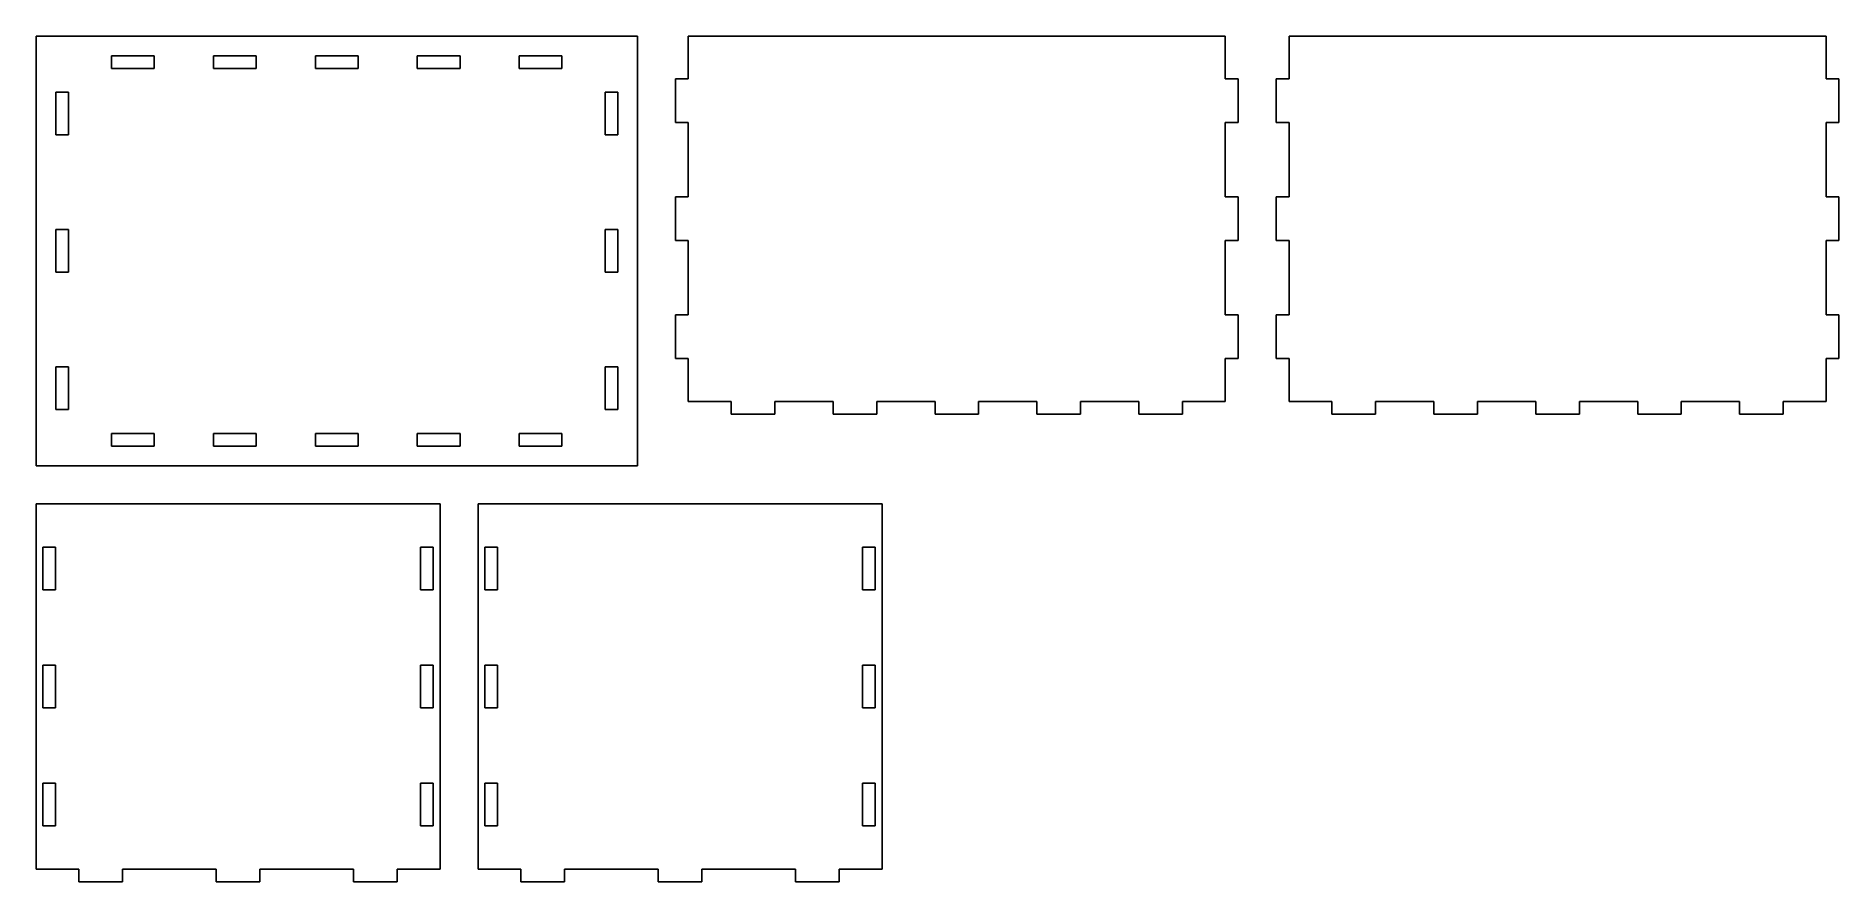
# Model space of a CAD drawing. Header units: millimetres. Extents: x 9 to 429, y 9 to 206.
import ezdxf

# ---------------------------------------------------------------- set-up
doc = ezdxf.new("R2010")
doc.units = ezdxf.units.MM
doc.layers.add('CORTE', color=1, linetype='CONTINUOUS')

msp = doc.modelspace()

# ---------------------------------------------------------------- linework, layer by layer
at = {"layer": 'CORTE'}
for p, q in [((149.075, 206.075), (8.925, 206.075)), ((8.925, 206.075), (8.925, 105.925)), ((149.075, 105.925), (149.075, 206.075)), ((286.075, 206.075), (160.925, 206.075)), ((160.925, 206.075), (160.925, 196.075)), ((286.075, 196.075), (286.075, 206.075)), ((426.075, 206.075), (300.925, 206.075)), ((300.925, 206.075), (300.925, 196.075)), ((426.075, 196.075), (426.075, 206.075)), ((36.475, 201.475), (26.525, 201.475)), ((26.525, 201.475), (26.525, 198.525)), ((26.525, 198.525), (36.475, 198.525)), ((36.475, 198.525), (36.475, 201.475)), ((60.225, 201.475), (50.275, 201.475)), ((50.275, 201.475), (50.275, 198.525)), ((50.275, 198.525), (60.225, 198.525)), ((60.225, 198.525), (60.225, 201.475)), ((83.975, 201.475), (74.025, 201.475)), ((74.025, 201.475), (74.025, 198.525)), ((74.025, 198.525), (83.975, 198.525)), ((83.975, 198.525), (83.975, 201.475)), ((107.725, 201.475), (97.775, 201.475)), ((97.775, 201.475), (97.775, 198.525)), ((97.775, 198.525), (107.725, 198.525)), ((107.725, 198.525), (107.725, 201.475)), ((131.475, 201.475), (121.525, 201.475)), ((121.525, 201.475), (121.525, 198.525)), ((121.525, 198.525), (131.475, 198.525)), ((131.475, 198.525), (131.475, 201.475)), ((160.925, 196.075), (157.925, 196.075)), ((157.925, 196.075), (157.925, 185.925)), ((289.075, 196.075), (286.075, 196.075)), ((289.075, 185.925), (289.075, 196.075)), ((300.925, 196.075), (297.925, 196.075)), ((297.925, 196.075), (297.925, 185.925)), ((429.075, 196.075), (426.075, 196.075)), ((429.075, 185.925), (429.075, 196.075)), ((16.475, 192.975), (13.525, 192.975)), ((13.525, 192.975), (13.525, 183.025)), ((16.475, 183.025), (16.475, 192.975)), ((144.475, 192.975), (141.525, 192.975)), ((141.525, 192.975), (141.525, 183.025)), ((144.475, 183.025), (144.475, 192.975)), ((157.925, 185.925), (160.925, 185.925)), ((160.925, 185.925), (160.925, 168.575)), ((286.075, 168.575), (286.075, 185.925)), ((286.075, 185.925), (289.075, 185.925)), ((297.925, 185.925), (300.925, 185.925)), ((300.925, 185.925), (300.925, 168.575)), ((426.075, 168.575), (426.075, 185.925)), ((426.075, 185.925), (429.075, 185.925)), ((13.525, 183.025), (16.475, 183.025)), ((141.525, 183.025), (144.475, 183.025)), ((160.925, 168.575), (157.925, 168.575)), ((157.925, 168.575), (157.925, 158.425)), ((289.075, 168.575), (286.075, 168.575)), ((289.075, 158.425), (289.075, 168.575)), ((300.925, 168.575), (297.925, 168.575)), ((297.925, 168.575), (297.925, 158.425)), ((429.075, 168.575), (426.075, 168.575)), ((429.075, 158.425), (429.075, 168.575)), ((16.475, 160.975), (13.525, 160.975)), ((13.525, 160.975), (13.525, 151.025)), ((16.475, 151.025), (16.475, 160.975)), ((144.475, 160.975), (141.525, 160.975)), ((141.525, 160.975), (141.525, 151.025)), ((144.475, 151.025), (144.475, 160.975)), ((157.925, 158.425), (160.925, 158.425)), ((160.925, 158.425), (160.925, 141.075)), ((286.075, 141.075), (286.075, 158.425)), ((286.075, 158.425), (289.075, 158.425)), ((297.925, 158.425), (300.925, 158.425)), ((300.925, 158.425), (300.925, 141.075)), ((426.075, 141.075), (426.075, 158.425)), ((426.075, 158.425), (429.075, 158.425)), ((13.525, 151.025), (16.475, 151.025)), ((141.525, 151.025), (144.475, 151.025)), ((160.925, 141.075), (157.925, 141.075)), ((157.925, 141.075), (157.925, 130.925)), ((289.075, 141.075), (286.075, 141.075)), ((289.075, 130.925), (289.075, 141.075)), ((300.925, 141.075), (297.925, 141.075)), ((297.925, 141.075), (297.925, 130.925)), ((429.075, 141.075), (426.075, 141.075)), ((429.075, 130.925), (429.075, 141.075)), ((157.925, 130.925), (160.925, 130.925)), ((160.925, 130.925), (160.925, 120.925)), ((286.075, 120.925), (286.075, 130.925)), ((286.075, 130.925), (289.075, 130.925)), ((297.925, 130.925), (300.925, 130.925)), ((300.925, 130.925), (300.925, 120.925)), ((426.075, 120.925), (426.075, 130.925)), ((426.075, 130.925), (429.075, 130.925)), ((16.475, 128.975), (13.525, 128.975)), ((13.525, 128.975), (13.525, 119.025)), ((16.475, 119.025), (16.475, 128.975)), ((144.475, 128.975), (141.525, 128.975)), ((141.525, 128.975), (141.525, 119.025)), ((144.475, 119.025), (144.475, 128.975)), ((13.525, 119.025), (16.475, 119.025)), ((141.525, 119.025), (144.475, 119.025)), ((160.925, 120.925), (170.925, 120.925)), ((170.925, 120.925), (170.925, 117.925)), ((170.925, 117.925), (181.075, 117.925)), ((181.075, 117.925), (181.075, 120.925)), ((181.075, 120.925), (194.675, 120.925)), ((194.675, 120.925), (194.675, 117.925)), ((194.675, 117.925), (204.825, 117.925)), ((204.825, 117.925), (204.825, 120.925)), ((204.825, 120.925), (218.425, 120.925)), ((218.425, 120.925), (218.425, 117.925)), ((218.425, 117.925), (228.575, 117.925)), ((228.575, 117.925), (228.575, 120.925)), ((228.575, 120.925), (242.175, 120.925)), ((242.175, 120.925), (242.175, 117.925)), ((242.175, 117.925), (252.325, 117.925)), ((252.325, 117.925), (252.325, 120.925)), ((252.325, 120.925), (265.925, 120.925)), ((265.925, 120.925), (265.925, 117.925)), ((265.925, 117.925), (276.075, 117.925)), ((276.075, 117.925), (276.075, 120.925)), ((276.075, 120.925), (286.075, 120.925)), ((300.925, 120.925), (310.925, 120.925)), ((310.925, 120.925), (310.925, 117.925)), ((310.925, 117.925), (321.075, 117.925)), ((321.075, 117.925), (321.075, 120.925)), ((321.075, 120.925), (334.675, 120.925)), ((334.675, 120.925), (334.675, 117.925)), ((334.675, 117.925), (344.825, 117.925)), ((344.825, 117.925), (344.825, 120.925)), ((344.825, 120.925), (358.425, 120.925)), ((358.425, 120.925), (358.425, 117.925)), ((358.425, 117.925), (368.575, 117.925)), ((368.575, 117.925), (368.575, 120.925)), ((368.575, 120.925), (382.175, 120.925)), ((382.175, 120.925), (382.175, 117.925)), ((382.175, 117.925), (392.325, 117.925)), ((392.325, 117.925), (392.325, 120.925)), ((392.325, 120.925), (405.925, 120.925)), ((405.925, 120.925), (405.925, 117.925)), ((405.925, 117.925), (416.075, 117.925)), ((416.075, 117.925), (416.075, 120.925)), ((416.075, 120.925), (426.075, 120.925)), ((36.475, 113.475), (26.525, 113.475)), ((26.525, 113.475), (26.525, 110.525)), ((36.475, 110.525), (36.475, 113.475)), ((60.225, 113.475), (50.275, 113.475)), ((50.275, 113.475), (50.275, 110.525)), ((60.225, 110.525), (60.225, 113.475)), ((83.975, 113.475), (74.025, 113.475)), ((74.025, 113.475), (74.025, 110.525)), ((83.975, 110.525), (83.975, 113.475)), ((107.725, 113.475), (97.775, 113.475)), ((97.775, 113.475), (97.775, 110.525)), ((107.725, 110.525), (107.725, 113.475)), ((131.475, 113.475), (121.525, 113.475)), ((121.525, 113.475), (121.525, 110.525)), ((131.475, 110.525), (131.475, 113.475)), ((26.525, 110.525), (36.475, 110.525)), ((50.275, 110.525), (60.225, 110.525)), ((74.025, 110.525), (83.975, 110.525)), ((97.775, 110.525), (107.725, 110.525)), ((121.525, 110.525), (131.475, 110.525)), ((8.925, 105.925), (149.075, 105.925)), ((103.075, 97.075), (8.925, 97.075)), ((8.925, 97.075), (8.925, 11.925)), ((103.075, 11.925), (103.075, 97.075)), ((206.075, 97.075), (111.925, 97.075)), ((111.925, 97.075), (111.925, 11.925)), ((206.075, 11.925), (206.075, 97.075)), ((13.475, 86.975), (10.525, 86.975)), ((10.525, 86.975), (10.525, 77.025)), ((13.475, 77.025), (13.475, 86.975)), ((101.475, 86.975), (98.525, 86.975)), ((98.525, 86.975), (98.525, 77.025)), ((101.475, 77.025), (101.475, 86.975)), ((116.475, 86.975), (113.525, 86.975)), ((113.525, 86.975), (113.525, 77.025)), ((116.475, 77.025), (116.475, 86.975)), ((204.475, 86.975), (201.525, 86.975)), ((201.525, 86.975), (201.525, 77.025)), ((204.475, 77.025), (204.475, 86.975)), ((10.525, 77.025), (13.475, 77.025)), ((98.525, 77.025), (101.475, 77.025)), ((113.525, 77.025), (116.475, 77.025)), ((201.525, 77.025), (204.475, 77.025)), ((13.475, 59.475), (10.525, 59.475)), ((10.525, 59.475), (10.525, 49.525)), ((13.475, 49.525), (13.475, 59.475)), ((101.475, 59.475), (98.525, 59.475)), ((98.525, 59.475), (98.525, 49.525)), ((101.475, 49.525), (101.475, 59.475)), ((116.475, 59.475), (113.525, 59.475)), ((113.525, 59.475), (113.525, 49.525)), ((116.475, 49.525), (116.475, 59.475)), ((204.475, 59.475), (201.525, 59.475)), ((201.525, 59.475), (201.525, 49.525)), ((204.475, 49.525), (204.475, 59.475)), ((10.525, 49.525), (13.475, 49.525)), ((98.525, 49.525), (101.475, 49.525)), ((113.525, 49.525), (116.475, 49.525)), ((201.525, 49.525), (204.475, 49.525)), ((13.475, 31.975), (10.525, 31.975)), ((10.525, 31.975), (10.525, 22.025)), ((13.475, 22.025), (13.475, 31.975)), ((101.475, 31.975), (98.525, 31.975)), ((98.525, 31.975), (98.525, 22.025)), ((101.475, 22.025), (101.475, 31.975)), ((116.475, 31.975), (113.525, 31.975)), ((113.525, 31.975), (113.525, 22.025)), ((116.475, 22.025), (116.475, 31.975)), ((204.475, 31.975), (201.525, 31.975)), ((201.525, 31.975), (201.525, 22.025)), ((204.475, 22.025), (204.475, 31.975)), ((10.525, 22.025), (13.475, 22.025)), ((98.525, 22.025), (101.475, 22.025)), ((113.525, 22.025), (116.475, 22.025)), ((201.525, 22.025), (204.475, 22.025)), ((8.925, 11.925), (18.925, 11.925)), ((18.925, 11.925), (18.925, 8.925)), ((18.925, 8.925), (29.075, 8.925)), ((29.075, 8.925), (29.075, 11.925)), ((29.075, 11.925), (50.925, 11.925)), ((50.925, 11.925), (50.925, 8.925)), ((50.925, 8.925), (61.075, 8.925)), ((61.075, 8.925), (61.075, 11.925)), ((61.075, 11.925), (82.925, 11.925)), ((82.925, 11.925), (82.925, 8.925)), ((82.925, 8.925), (93.075, 8.925)), ((93.075, 8.925), (93.075, 11.925)), ((93.075, 11.925), (103.075, 11.925)), ((111.925, 11.925), (121.925, 11.925)), ((121.925, 11.925), (121.925, 8.925)), ((121.925, 8.925), (132.075, 8.925)), ((132.075, 8.925), (132.075, 11.925)), ((132.075, 11.925), (153.925, 11.925)), ((153.925, 11.925), (153.925, 8.925)), ((153.925, 8.925), (164.075, 8.925)), ((164.075, 8.925), (164.075, 11.925)), ((164.075, 11.925), (185.925, 11.925)), ((185.925, 11.925), (185.925, 8.925)), ((185.925, 8.925), (196.075, 8.925)), ((196.075, 8.925), (196.075, 11.925)), ((196.075, 11.925), (206.075, 11.925))]:
    msp.add_line(p, q, dxfattribs=at)

doc.saveas('drawing.dxf')
